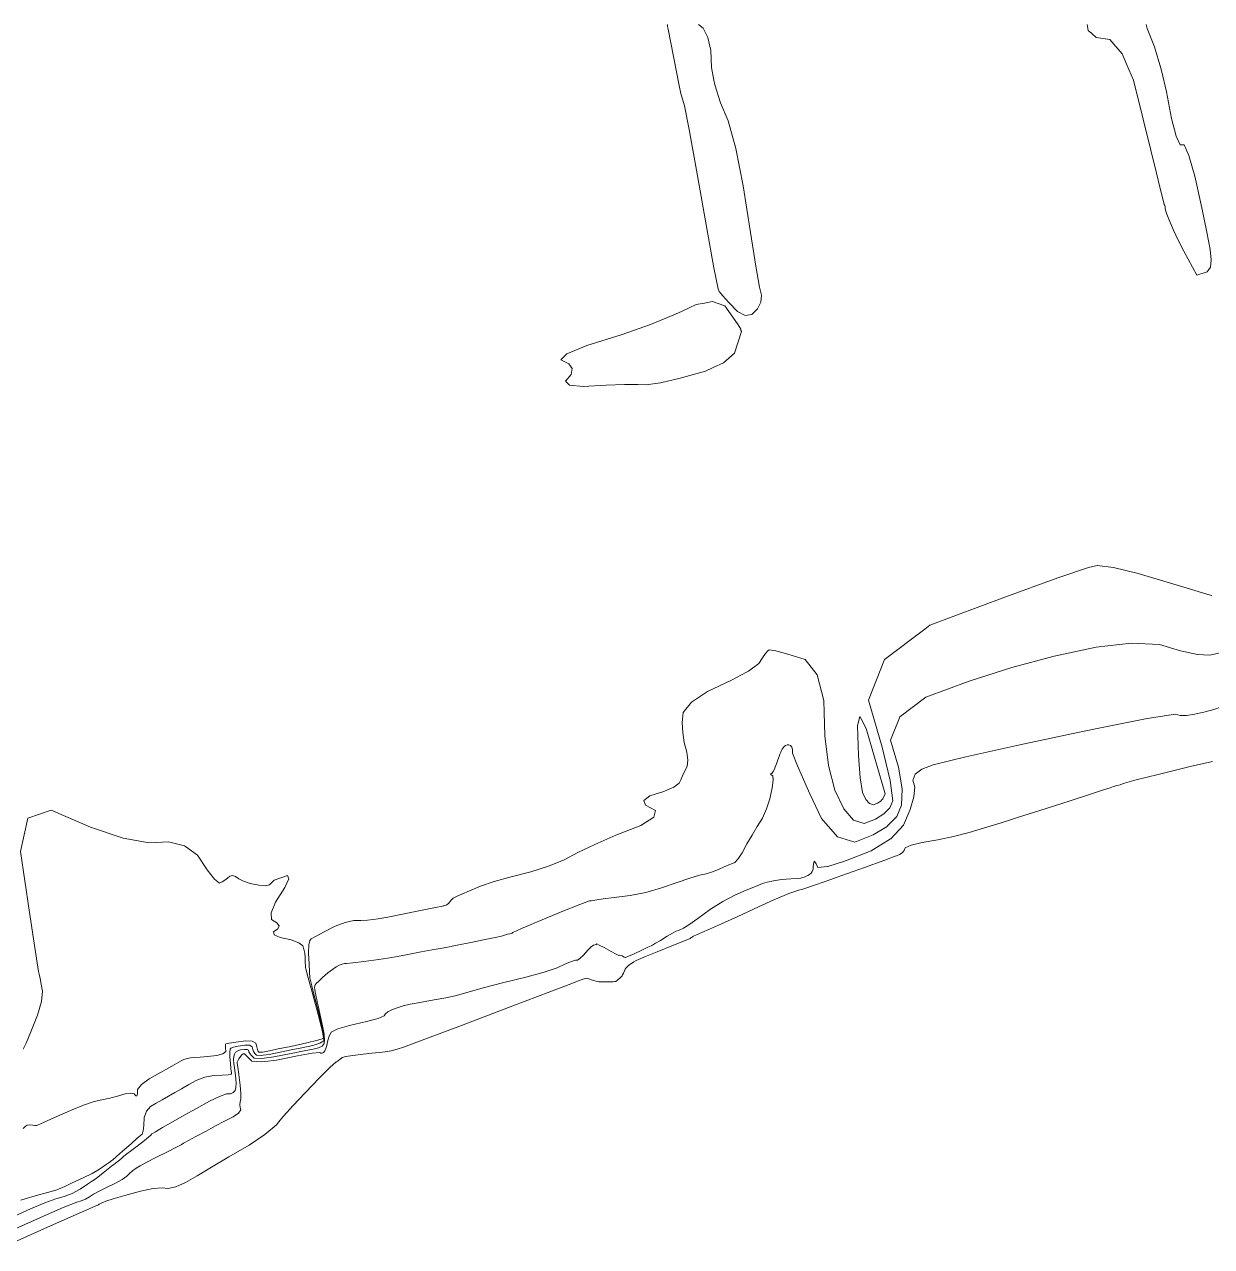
# Model space of a CAD drawing. Header units: inches. Extents: x 1337389 to 1347141, y 407035 to 414577.
# Drawn here: x 1341051 to 1342189, y 413403 to 414575 of the extents above; entities that cross this region are included whole.
import ezdxf

# ---------------------------------------------------------------- set-up
doc = ezdxf.new("R2010")
doc.units = ezdxf.units.IN
doc.header["$MEASUREMENT"] = 0
doc.layers.add('Topo', color=7, linetype='Continuous', lineweight=15, true_color=0x459900)

msp = doc.modelspace()

# ---------------------------------------------------------------- linework, layer by layer
at = {"layer": 'Topo'}
for p, q in [((1341667.618, 414573.382, 730), (1341667.5393, 414574.6392, 730)), ((1341678.9062, 414516.144, 730), (1341668.1689, 414570.2691, 730)), ((1341680.4319, 414508.4509, 730), (1341678.9062, 414516.144, 730)), ((1341139.7439, 413483.93, 725), (1341136.5671, 413481.4091, 725))]:
    msp.add_line(p, q, dxfattribs=at)
for points, elevation in [([(1341697.4983, 414574.6519), (1341701.7711, 414571.1568), (1341706.3412, 414562.259), (1341709.0849, 414549.692), (1341710.006, 414533.457), (1341712.2429, 414521.4811)], 730), ([(1342074.696, 414566.0578), (1342071.2059, 414569.1618), (1342070.1308, 414574.8097)], 730), ([(1342126.6551, 414574.8337), (1342127.806, 414571.014), (1342130.3681, 414564.3969)], 730), ([(1341668.1689, 414570.2691), (1341667.6493, 414572.8879), (1341667.618, 414573.382)], 730), ([(1342110.08, 414531.6838), (1342103.8111, 414546.7409), (1342091.9613, 414560.4351), (1342078.8669, 414562.348), (1342074.696, 414566.0578)], 730), ([(1342130.3681, 414564.3969), (1342134.693, 414553.2259), (1342140.8589, 414532.9059), (1342141.3791, 414530.7219)], 730), ([(1342175.2361, 414334.3131), (1342162.8119, 414357.3769), (1342157.431, 414367.9789), (1342152.8809, 414377.652), (1342149.16, 414386.394), (1342146.611, 414392.7761), (1342145.235, 414396.798), (1342145.029, 414398.4591), (1342144.7701, 414399.894), (1342144.457, 414401.104), (1342144.0891, 414402.0881), (1342142.669, 414407.5981), (1342140.1961, 414417.6328), (1342136.67, 414432.1939), (1342131.198, 414454.3191), (1342123.7801, 414484.01), (1342114.4169, 414521.2661), (1342110.08, 414531.6838)], 730), ([(1342141.3791, 414530.7219), (1342146.3019, 414510.0531), (1342151.0248, 414484.668), (1342155.391, 414467.75), (1342159.401, 414459.3), (1342163.0559, 414459.318), (1342167.7361, 414449.284), (1342173.441, 414429.1979), (1342180.171, 414399.059), (1342185.0391, 414375.6799), (1342188.045, 414359.0591), (1342189.187, 414349.1959), (1342188.2719, 414342.0641), (1342185.299, 414337.6599), (1342175.2361, 414334.3131)], 730), ([(1341712.2429, 414521.4811), (1341713.1149, 414516.8129), (1341718.4111, 414499.758), (1341725.8959, 414482.2949), (1341733.19, 414455.7359), (1341740.2938, 414420.0821), (1341747.2069, 414375.3341), (1341752.418, 414342.96), (1341755.9271, 414322.9611), (1341757.7351, 414315.337), (1341757.0991, 414308.4079), (1341754.017, 414302.1741), (1341748.492, 414296.6351), (1341742.067, 414295.7648), (1341734.744, 414299.5629), (1341726.5229, 414308.0301), (1341720.695, 414314.4491), (1341717.2601, 414318.8208), (1341716.2181, 414321.1462), (1341712.2501, 414341.2819), (1341705.3562, 414379.2291), (1341695.5351, 414434.988), (1341688.3998, 414474.1269), (1341683.953, 414496.6481), (1341680.4319, 414508.4509)], 730), ([(1341681.7191, 414299.8979), (1341695.1832, 414306.33), (1341703.2372, 414307.7029)], 730), ([(1341703.2372, 414307.7029), (1341710.8909, 414309.007), (1341722.58, 414304.9371), (1341730.249, 414294.1191), (1341735.3558, 414286.7271), (1341737.8979, 414282.7619), (1341737.8769, 414282.222), (1341737.943, 414281.7069), (1341738.0959, 414281.217), (1341738.5759, 414280.2851)], 730), ([(1341629.6771, 414229.5999), (1341626.285, 414229.571), (1341608.7969, 414228.8401), (1341586.644, 414227.4889), (1341573.6682, 414228.762), (1341569.868, 414232.662), (1341575.2461, 414239.1882), (1341576.296, 414244.772), (1341573.0199, 414249.414), (1341565.417, 414253.1142), (1341571.2279, 414258.9889), (1341590.453, 414267.037), (1341623.0918, 414277.2589), (1341651.4261, 414287.2161), (1341675.4571, 414296.9059), (1341681.7191, 414299.8979)], 730), ([(1341738.5759, 414280.2851), (1341731.862, 414259.628), (1341721.505, 414250.4491), (1341711.417, 414245.7819)], 730), ([(1341711.417, 414245.7819), (1341704.1479, 414242.4192), (1341679.7911, 414235.5391), (1341660.8321, 414231.1231), (1341647.2719, 414229.1701), (1341639.1108, 414229.681), (1341629.6771, 414229.5999)], 730), ([(1341914.4011, 413994.897), (1341919.327, 413998.6112), (1341991.3271, 414025.527), (1342042.0491, 414044.0491), (1342071.4939, 414054.1769), (1342079.6601, 414055.9111), (1342095.4932, 414053.9581), (1342118.9929, 414048.3189), (1342150.1589, 414038.9931), (1342172.4659, 414032.3072), (1342185.9141, 414028.2621), (1342189.6378, 414027.122)], 730), ([(1341875.7481, 413818.395), (1341880.8109, 413823.736), (1341883.6258, 413830.3321), (1341881.1571, 413849.704), (1341873.4039, 413881.851), (1341860.366, 413926.7729), (1341875.6732, 413965.6931), (1341914.4011, 413994.897)], 730), ([(1342207.1989, 413977.7519), (1342205.804, 413976.4631), (1342201.197, 413973.9109), (1342195.126, 413971.7109), (1342187.594, 413969.8652), (1342175.802, 413970.66), (1342159.7519, 413974.097), (1342139.4419, 413980.1739), (1342112.463, 413981.3721), (1342078.8149, 413977.69), (1342038.4971, 413969.1292), (1341997.8399, 413958.2709), (1341956.843, 413945.1151), (1341915.508, 413929.6629), (1341890.4461, 413910.764), (1341890.0711, 413909.8112)], 725), ([(1341743.321, 413953.6822), (1341745.3508, 413954.7839), (1341755.341, 413961.9641), (1341758.912, 413967.4191), (1341761.7449, 413971.4399), (1341763.838, 413974.029), (1341765.193, 413975.1862), (1341771.639, 413974.2021), (1341783.177, 413971.0771), (1341799.808, 413965.8128), (1341811.2509, 413950.9931), (1341817.5061, 413926.619), (1341817.8711, 413915.0298)], 730), ([(1341667.1339, 413840.642), (1341673.6041, 413843.3682), (1341679.0021, 413847.097), (1341680.3521, 413850.577), (1341682.0421, 413854.404), (1341684.0719, 413858.5789), (1341686.442, 413863.1022), (1341687.1701, 413869.2321), (1341686.2579, 413876.9681), (1341683.7051, 413886.3123), (1341682.2401, 413895.758), (1341681.8639, 413905.306), (1341682.5769, 413914.9559), (1341690.6612, 413924.935), (1341706.1161, 413935.2411), (1341728.9431, 413945.8762), (1341743.321, 413953.6822)], 730), ([(1342055.102, 413894.614), (1342077.9699, 413899.47), (1342127.752, 413909.2893), (1342154.847, 413913.539), (1342159.2552, 413912.2201), (1342165.452, 413912.1389), (1342173.438, 413913.2971), (1342183.213, 413915.6919), (1342191.668, 413918.042), (1342198.8029, 413920.3451), (1342204.618, 413922.6018), (1342208.696, 413923.9829), (1342211.0359, 413924.4898), (1342211.639, 413924.1221), (1342213.1121, 413924.753), (1342215.457, 413926.3819), (1342218.6718, 413929.0102), (1342225.8161, 413933.689), (1342236.8901, 413940.419), (1342245.8182, 413945.644)], 720), ([(1341817.8711, 413915.0298), (1341818.574, 413892.689), (1341822.1288, 413864.0208), (1341828.1689, 413840.6131), (1341836.696, 413822.467), (1341846.0219, 413811.7941), (1341856.1469, 413808.594), (1341867.0709, 413812.867), (1341875.2919, 413817.9141), (1341875.7481, 413818.395)], 730), ([(1341872.7302, 413830.6239), (1341872.1459, 413830.0079), (1341869.1147, 413828.1482), (1341865.089, 413826.5732), (1341861.3571, 413827.752), (1341857.9189, 413831.687), (1341854.7761, 413838.375), (1341852.3789, 413852.4049), (1341850.729, 413873.7751), (1341849.8251, 413902.4849), (1341852.2601, 413911.161), (1341853.421, 413908.877)], 735), ([(1341853.421, 413908.877), (1341858.0328, 413899.802), (1341876.2561, 413837.017)], 735), ([(1341890.0711, 413909.8112), (1341881.6571, 413888.42), (1341889.143, 413862.6301), (1341892.6021, 413841.8501), (1341892.035, 413826.0789), (1341887.4409, 413815.3179), (1341878.7661, 413806.1649)], 725), ([(1341903.2809, 413850.9119), (1341905.2179, 413855.836), (1341911.688, 413860.7149), (1341922.359, 413864.704), (1341953.6299, 413872.493), (1342005.4999, 413884.0821), (1342055.102, 413894.614)], 720), ([(1341804.2681, 413837.0949), (1341801.5629, 413842.851), (1341792.2519, 413863.7439), (1341787.5431, 413875.9269), (1341787.433, 413879.3991), (1341786.7929, 413881.893), (1341785.6219, 413883.4101), (1341783.9199, 413883.9489), (1341782.35, 413883.9358), (1341780.9119, 413883.3719), (1341779.606, 413882.2571), (1341778.513, 413881.1071), (1341777.633, 413879.9221), (1341776.9658, 413878.7029), (1341776.2619, 413877.104), (1341775.5199, 413875.1258), (1341774.74, 413872.7689), (1341773.6389, 413869.7001), (1341772.2181, 413865.9197), (1341771.0201, 413862.833)], 725), ([(1341771.0201, 413862.833), (1341770.475, 413861.4281), (1341768.961, 413858.3231), (1341767.6742, 413856.604), (1341766.614, 413856.272), (1341766.4431, 413855.7769), (1341766.8181, 413855.4321)], 725), ([(1341885.938, 413777.104), (1341887.171, 413777.5541), (1341890.2981, 413778.776), (1341892.7519, 413780.461), (1341894.534, 413782.609), (1341895.6428, 413785.2199), (1341901.4139, 413787.8129), (1341911.847, 413790.3881), (1341926.9409, 413792.944), (1341941.9571, 413796.1261), (1341956.8929, 413799.9331), (1341971.7499, 413804.3659), (1341982.6711, 413807.655), (1341989.6561, 413809.8011), (1341992.7039, 413810.8041), (1342004.4029, 413814.5619), (1342024.7529, 413821.0761), (1342053.7549, 413830.3459), (1342074.141, 413836.8931), (1342085.912, 413840.715), (1342089.068, 413841.8129), (1342092.2739, 413842.8741), (1342095.529, 413843.8981), (1342098.835, 413844.8849), (1342101.652, 413845.7921), (1342103.9821, 413846.619), (1342105.823, 413847.366), (1342117.2537, 413850.3942), (1342138.2759, 413855.7029), (1342168.8871, 413863.2931), (1342190.1901, 413867.984)], 715), ([(1341766.8181, 413855.4321), (1341767.1591, 413855.117), (1341768.7639, 413854.2938), (1341769.0849, 413850.22), (1341768.1228, 413842.896), (1341765.877, 413832.3209), (1341762.7131, 413822.5771), (1341758.631, 413813.6639), (1341753.6309, 413805.581), (1341748.7191, 413797.348), (1341743.8931, 413788.966), (1341739.1549, 413780.4341), (1341735.25, 413774.4848), (1341732.1759, 413771.1179), (1341729.934, 413770.3331), (1341726.5989, 413768.9453), (1341722.168, 413766.9539), (1341716.6442, 413764.359), (1341710.8318, 413762.1459), (1341704.7308, 413760.3151), (1341698.343, 413758.8651), (1341689.078, 413756.1151), (1341676.9348, 413752.0629), (1341661.9142, 413746.7111), (1341646.8648, 413742.5153), (1341631.789, 413739.4762), (1341616.6861, 413737.593), (1341606.0369, 413736.206), (1341599.8432, 413735.3152), (1341598.1051, 413734.919), (1341596.3409, 413734.6259), (1341594.5531, 413734.435), (1341592.7401, 413734.3458), (1341583.627, 413731.004), (1341567.213, 413724.408), (1341543.4989, 413714.559), (1341527.52, 413707.7989), (1341519.2771, 413704.126), (1341518.77, 413703.5429), (1341517.7851, 413703.0399), (1341516.322, 413702.617), (1341514.3821, 413702.2751), (1341512.4091, 413701.8322), (1341510.4052, 413701.2881), (1341508.3689, 413700.643), (1341502.4582, 413699.27), (1341492.673, 413697.168), (1341479.0139, 413694.337), (1341466.001, 413691.7721), (1341453.6361, 413689.473), (1341441.917, 413687.439), (1341431.3668, 413685.5147), (1341421.985, 413683.7009), (1341413.7709, 413681.9969), (1341403.4371, 413680.1909), (1341390.9839, 413678.2829), (1341376.412, 413676.2731), (1341366.0419, 413674.9281), (1341359.8769, 413674.25), (1341357.9151, 413674.236), (1341355.6051, 413673.716), (1341352.9469, 413672.689), (1341349.941, 413671.1551), (1341346.2689, 413668.6661), (1341341.9311, 413665.2221), (1341336.9259, 413660.8239), (1341333.235, 413657.454), (1341330.9052, 413655.1569)], 725), ([(1341881.7839, 413793.936), (1341894.0721, 413806.9001), (1341900.4429, 413821.8259), (1341904.0461, 413833.9959), (1341904.8818, 413843.4101), (1341902.9491, 413850.0681), (1341903.2809, 413850.9119)], 720), ([(1341323.5201, 413683.93), (1341323.496, 413684.5401), (1341323.7088, 413692.0811), (1341324.5619, 413696.507), (1341326.0539, 413697.8191), (1341330.6251, 413700.518), (1341338.275, 413704.6061), (1341349.0039, 413710.083), (1341358.4909, 413713.75), (1341366.7358, 413715.6069), (1341373.738, 413715.6541), (1341379.973, 413715.9012), (1341385.4379, 413716.3492), (1341390.135, 413716.997), (1341399.519, 413718.7261), (1341413.59, 413721.536), (1341432.3489, 413725.4272), (1341445.0859, 413728.062), (1341451.801, 413729.4389), (1341452.4959, 413729.5598), (1341453.306, 413729.712), (1341454.2331, 413729.8962), (1341455.2751, 413730.1118), (1341456.3919, 413730.7601), (1341457.5831, 413731.8399), (1341458.8491, 413733.3521), (1341460.0309, 413734.6919), (1341461.1279, 413735.8609), (1341462.142, 413736.859), (1341463.291, 413737.702), (1341464.575, 413738.3919), (1341465.995, 413738.9269), (1341470.424, 413740.7741), (1341477.8618, 413743.9341), (1341488.3079, 413748.4069), (1341501.5811, 413752.9251), (1341517.6809, 413757.488), (1341536.607, 413762.0971), (1341553.56, 413767.502), (1341568.542, 413773.7021), (1341581.5518, 413780.6979), (1341598.126, 413788.5421), (1341618.2651, 413797.233), (1341641.9699, 413806.7721), (1341654.6051, 413814.7559), (1341656.173, 413821.1849), (1341646.6711, 413826.0599), (1341644.835, 413830.7188), (1341650.6639, 413835.162), (1341664.158, 413839.3891), (1341667.1339, 413840.642)], 730), ([(1341878.7661, 413806.1649), (1341878.439, 413805.8199), (1341865.027, 413797.5861), (1341847.2059, 413790.615), (1341830.688, 413795.836), (1341815.474, 413813.2479), (1341804.2681, 413837.0949)], 725), ([(1341876.2561, 413837.017), (1341874.18, 413832.154), (1341872.7302, 413830.6239)], 735), ([(1341049.7129, 413592.2659), (1341052.5471, 413597.7699), (1341057.1341, 413608.633), (1341063.4739, 413624.8539), (1341067.243, 413637.9099), (1341068.4411, 413647.801), (1341067.068, 413654.5279), (1341065.9689, 413659.931), (1341065.145, 413664.0092), (1341064.594, 413666.7629), (1341061.4358, 413687.279), (1341055.67, 413725.5561), (1341047.296, 413781.594), (1341054.292, 413813.5359), (1341076.6559, 413821.383), (1341114.389, 413805.133), (1341145.718, 413794.6459), (1341170.641, 413789.9209), (1341189.1599, 413790.959), (1341204.582, 413787.0098), (1341205.3319, 413786.4659)], 735), ([(1341821.3671, 413767.4059), (1341838.2641, 413772.6358), (1341862.9819, 413782.3049), (1341881.5849, 413793.7261), (1341881.7839, 413793.936)], 720), ([(1341205.3319, 413786.4659), (1341216.909, 413778.074), (1341226.1409, 413764.152), (1341233.1739, 413755.28), (1341238.009, 413751.459), (1341240.645, 413752.688), (1341243.198, 413754.2128), (1341245.6681, 413756.035), (1341248.0541, 413758.1532), (1341250.6519, 413758.7601), (1341253.462, 413757.8569), (1341256.4851, 413755.443), (1341261.1899, 413753.2099), (1341267.5789, 413751.158), (1341275.6501, 413749.287), (1341281.77, 413748.7961), (1341285.94, 413749.687), (1341290.3769, 413754.23)], 735), ([(1341343.6489, 413605.5039), (1341343.7089, 413605.6598), (1341345.207, 413608.5029), (1341351.5819, 413611.6049), (1341362.8339, 413614.9649), (1341378.9639, 413618.5841), (1341390.06, 413621.6282), (1341396.1229, 413624.0979), (1341397.152, 413625.9939), (1341399.533, 413627.922), (1341403.266, 413629.882), (1341408.351, 413631.8758), (1341414.2779, 413633.668), (1341421.048, 413635.26), (1341428.659, 413636.6509), (1341436.876, 413638.1239), (1341445.699, 413639.6788), (1341455.1291, 413641.3159), (1341463.9309, 413643.2171), (1341472.1071, 413645.382), (1341479.655, 413647.8131), (1341492.127, 413651.249), (1341509.5239, 413655.6929), (1341531.844, 413661.1429), (1341549.3422, 413665.985), (1341562.0201, 413670.2172), (1341569.8769, 413673.841), (1341575.6949, 413676.2541), (1341579.4739, 413677.4539), (1341581.2149, 413677.4419), (1341583.753, 413679.0189), (1341587.0889, 413682.1852), (1341591.222, 413686.939), (1341594.446, 413690.1858), (1341596.7601, 413691.9249), (1341598.164, 413692.1559), (1341599.155, 413692.4211), (1341599.7329, 413692.719), (1341599.8981, 413693.0511), (1341602.258, 413691.9931), (1341606.813, 413689.5431), (1341613.5628, 413685.703), (1341618.3411, 413683.206), (1341621.1479, 413682.0531), (1341621.9839, 413682.243), (1341622.9509, 413682.1118), (1341624.0499, 413681.66), (1341625.2801, 413680.8869), (1341626.262, 413680.37), (1341626.996, 413680.1109), (1341627.4822, 413680.108), (1341630.342, 413681.2951), (1341635.5758, 413683.672), (1341643.1838, 413687.2391), (1341648.675, 413689.809), (1341652.05, 413691.3809), (1341653.308, 413691.9561), (1341656.2949, 413693.6538), (1341661.0119, 413696.4771), (1341667.458, 413700.4231), (1341672.489, 413703.3289), (1341676.105, 413705.1959), (1341678.3061, 413706.0231), (1341680.2028, 413706.7759), (1341681.795, 413707.4549), (1341683.0831, 413708.06), (1341688.0261, 413711.4049), (1341696.6239, 413717.4901), (1341708.8781, 413726.3149), (1341720.733, 413733.7708), (1341732.1909, 413739.8601), (1341743.2499, 413744.5799), (1341752.1119, 413748.249), (1341758.7789, 413750.866), (1341763.2499, 413752.431), (1341769.2811, 413753.709), (1341776.8719, 413754.7009), (1341786.0239, 413755.406), (1341792.29, 413755.9203), (1341795.669, 413756.2441), (1341796.163, 413756.3769), (1341797.134, 413756.697), (1341798.584, 413757.2032), (1341800.511, 413757.8951), (1341802.2999, 413758.7383), (1341803.951, 413759.731), (1341805.4651, 413760.8749), (1341806.5529, 413762.511), (1341807.2169, 413764.6381), (1341807.455, 413767.257), (1341807.7131, 413769.41), (1341807.989, 413771.097), (1341808.283, 413772.3171), (1341809.0322, 413771.957), (1341810.2343, 413770.0148), (1341811.89, 413766.4911), (1341821.2328, 413767.365), (1341821.3671, 413767.4059)], 720), ([(1341824.4149, 413754.948), (1341829.346, 413756.686), (1341856.6951, 413766.5089), (1341875.9699, 413773.465), (1341885.938, 413777.104)], 715), ([(1341290.3769, 413754.23), (1341303.3072, 413758.752), (1341304.6342, 413755.6351), (1341300.8231, 413747.141), (1341291.874, 413733.2688), (1341287.6091, 413723.0171), (1341288.0299, 413716.385), (1341293.1351, 413713.3741), (1341295.1319, 413710.406), (1341294.0211, 413707.4822), (1341289.8019, 413704.6031), (1341290.026, 413703.7338)], 735), ([(1341350.1671, 413580.108), (1341352.2319, 413581.395), (1341353.8759, 413582.5231), (1341355.006, 413583.4359), (1341355.6239, 413584.1341), (1341359.2991, 413585.0101), (1341366.031, 413586.065), (1341375.82, 413587.299), (1341384.2161, 413588.303), (1341391.2179, 413589.0762), (1341396.8268, 413589.6201), (1341402.591, 413590.653), (1341408.512, 413592.1739), (1341414.5869, 413594.1851), (1341435.102, 413601.7929), (1341470.057, 413614.9991), (1341519.4508, 413633.8017), (1341554.7191, 413647.2099), (1341575.862, 413655.2229), (1341582.878, 413657.8411), (1341587.725, 413659.502), (1341590.4033, 413660.206), (1341590.911, 413659.9542), (1341592.3459, 413659.465), (1341594.7079, 413658.7401), (1341597.9971, 413657.7802), (1341600.3991, 413657.1309), (1341601.9142, 413656.794), (1341602.5432, 413656.7699), (1341603.689, 413656.7578), (1341605.3529, 413656.76), (1341607.5351, 413656.774), (1341609.1331, 413656.7851), (1341610.148, 413656.792), (1341610.5779, 413656.795), (1341611.638, 413656.8019), (1341613.3278, 413656.813), (1341615.647, 413656.828), (1341617.2958, 413656.9151), (1341618.2731, 413657.0731), (1341618.58, 413657.302), (1341619.3129, 413657.923), (1341620.47, 413658.9369), (1341622.0531, 413660.3429), (1341623.1831, 413661.411), (1341623.86, 413662.1408), (1341624.0839, 413662.533), (1341624.5891, 413663.504), (1341625.3749, 413665.0541), (1341626.442, 413667.184), (1341627.2361, 413668.7689), (1341627.756, 413669.8101), (1341628.003, 413670.307), (1341628.9631, 413671.219), (1341630.6361, 413672.549), (1341633.0219, 413674.294), (1341635.3769, 413675.8162), (1341637.7011, 413677.1139), (1341639.992, 413678.1889), (1341646.7089, 413680.9951), (1341657.8511, 413685.5331), (1341673.418, 413691.802), (1341683.9898, 413696.1001), (1341689.567, 413698.427), (1341690.1491, 413698.7828), (1341690.837, 413699.2369), (1341691.6318, 413699.789), (1341692.5339, 413700.438), (1341695.5521, 413701.903), (1341700.6861, 413704.183), (1341707.9362, 413707.2769), (1341719.4029, 413712.388), (1341735.0888, 413719.5139), (1341754.9918, 413728.656), (1341769.7999, 413735.3609), (1341779.5148, 413739.6279), (1341784.1349, 413741.4591), (1341788.6861, 413743.0771), (1341793.1688, 413744.4809), (1341797.582, 413745.6721), (1341809.641, 413749.741), (1341824.4149, 413754.948)], 715), ([(1341290.026, 413703.7338), (1341290.5011, 413701.887), (1341296.1191, 413699.334), (1341306.6549, 413696.9451), (1341313.9891, 413694.2471), (1341318.1221, 413691.2401), (1341319.0541, 413687.9242), (1341319.7361, 413684.1861), (1341320.169, 413680.027), (1341320.352, 413675.4448), (1341320.513, 413672.1791), (1341320.6511, 413670.2289), (1341320.766, 413669.5951), (1341322.5149, 413662.928), (1341325.899, 413650.2282), (1341330.917, 413631.495), (1341334.4671, 413618.0499), (1341336.5509, 413609.893), (1341337.1678, 413607.024), (1341337.543, 413604.8191), (1341337.6761, 413603.276), (1341337.5658, 413602.3961), (1341332.302, 413600.701), (1341321.8841, 413598.19), (1341306.3119, 413594.8641), (1341294.3611, 413592.3321), (1341286.0301, 413590.5939), (1341281.3209, 413589.65), (1341279.2691, 413589.4008)], 735), ([(1341280.0299, 413586.4529), (1341285.7711, 413587.1499), (1341296.328, 413589.2651), (1341306.7898, 413591.407), (1341317.1578, 413593.5752), (1341327.4329, 413595.77), (1341334.367, 413597.9119), (1341337.9609, 413600.0019), (1341338.2159, 413602.0399), (1341337.9089, 413605.6129), (1341337.0408, 413610.7229), (1341335.6119, 413617.3679), (1341333.7228, 413625.292), (1341331.3751, 413634.4941), (1341328.568, 413644.974), (1341326.54, 413652.8239), (1341325.291, 413658.0451), (1341324.82, 413660.636), (1341324.3641, 413665.9161), (1341323.9228, 413673.8841), (1341323.5201, 413683.93)], 730), ([(1341330.9052, 413655.1569), (1341330.8579, 413655.11), (1341329.794, 413653.7929), (1341329.2971, 413651.7449), (1341329.3671, 413648.9661), (1341330.004, 413645.456), (1341330.6281, 413642.3741), (1341331.2379, 413639.7201), (1341331.8342, 413637.493), (1341332.9789, 413632.5339), (1341334.6718, 413624.844), (1341336.914, 413614.4209), (1341338.275, 413606.408), (1341338.7571, 413600.8031), (1341338.3571, 413597.6081), (1341336.4318, 413595.1242), (1341332.981, 413593.35), (1341328.0051, 413592.2869), (1341319.2189, 413590.4821), (1341306.625, 413587.9369), (1341290.2211, 413584.65), (1341280.79, 413583.5051)], 725), ([(1341281.5669, 413580.4809), (1341292.7099, 413581.757), (1341312.9978, 413585.8221), (1341326.868, 413588.2631), (1341334.3209, 413589.08), (1341335.3542, 413588.273), (1341336.4909, 413588.2299), (1341337.7301, 413588.949), (1341339.072, 413590.4329), (1341340.167, 413592.633), (1341341.0129, 413595.5501), (1341341.612, 413599.184), (1341342.51, 413602.554), (1341343.6489, 413605.5039)], 720), ([(1341280.79, 413583.5051), (1341278.4629, 413583.2219), (1341271.35, 413583.6509), (1341268.8809, 413585.938), (1341267.1401, 413587.9369), (1341266.1278, 413589.648), (1341265.845, 413591.0702), (1341264.4511, 413591.841), (1341261.9462, 413591.962), (1341258.3319, 413591.4331), (1341255.53, 413590.498), (1341253.5419, 413589.1583), (1341252.3672, 413587.4121), (1341251.6959, 413585.062), (1341251.5299, 413582.1059), (1341251.869, 413578.545), (1341252.3379, 413574.3082), (1341252.937, 413569.394), (1341253.6661, 413563.8051), (1341253.9252, 413559.1201), (1341253.714, 413555.3399), (1341253.034, 413552.4661), (1341251.3139, 413550.4848), (1341248.5539, 413549.3979), (1341244.7539, 413549.204), (1341238.0579, 413546.809), (1341228.4632, 413542.211), (1341215.9721, 413535.4112), (1341204.311, 413528.9351), (1341193.48, 413522.784), (1341183.479, 413516.9571), (1341176.717, 413513.019), (1341173.1951, 413510.971), (1341172.9119, 413510.812), (1341172.7182, 413510.5801), (1341172.612, 413510.276), (1341172.596, 413509.8978), (1341169.9031, 413507.62), (1341164.532, 413503.4413), (1341156.4851, 413497.3631), (1341151.5001, 413493.5259)], 725), ([(1341279.2691, 413589.4008), (1341277.9451, 413589.24), (1341275.903, 413589.3642), (1341275.1941, 413590.0199), (1341274.4791, 413591.675), (1341273.757, 413594.3279), (1341273.0281, 413597.98), (1341269.449, 413599.9609), (1341263.0191, 413600.271), (1341253.7379, 413598.9108), (1341247.455, 413597.8611), (1341244.169, 413597.122), (1341243.8788, 413596.6921), (1341243.7849, 413595.3699), (1341243.8861, 413593.156), (1341244.181, 413590.05), (1341241.407, 413587.6849), (1341235.5619, 413586.063), (1341226.6471, 413585.1838), (1341219.4611, 413584.5339), (1341214.004, 413584.1141), (1341210.2761, 413583.924), (1341206.9279, 413583.3279), (1341203.9601, 413582.3259), (1341201.3718, 413580.917), (1341198.9561, 413579.5759), (1341196.712, 413578.3011), (1341194.6399, 413577.094), (1341189.6041, 413574.237), (1341181.602, 413569.731), (1341170.636, 413563.5739), (1341163.2671, 413558.1349), (1341159.496, 413553.4129), (1341159.3229, 413549.409), (1341158.7309, 413547.397), (1341157.878, 413547.3782)], 735), ([(1341164.876, 413513.7051), (1341165.4999, 413519.025), (1341165.825, 413526.53), (1341167.9163, 413532.5859), (1341171.7739, 413537.1931), (1341177.398, 413540.3509), (1341183.16, 413543.628), (1341189.06, 413547.0251), (1341195.0961, 413550.5419), (1341201.6331, 413554.255), (1341208.672, 413558.1641), (1341216.212, 413562.268), (1341224.0692, 413565.1491), (1341232.2439, 413566.8049), (1341240.736, 413567.237), (1341246.4351, 413567.685), (1341249.3419, 413568.1489), (1341249.455, 413568.6289), (1341249.4909, 413569.2599), (1341249.4468, 413570.042), (1341249.3261, 413570.9748), (1341249.0429, 413573.715), (1341248.6, 413578.2608), (1341247.9949, 413584.613), (1341247.8361, 413589.2099), (1341248.1229, 413592.052), (1341248.8551, 413593.1401), (1341251.4933, 413594.179), (1341256.0353, 413595.1721), (1341262.4829, 413596.117), (1341266.9499, 413595.9011), (1341269.4369, 413594.5251), (1341269.9431, 413591.9883), (1341270.8102, 413589.8059), (1341272.0379, 413587.9789), (1341273.6264, 413586.5069), (1341278.2038, 413586.2309), (1341280.0299, 413586.4529)], 730), ([(1341036.246, 413417.3369), (1341066.5449, 413430.8661), (1341088.156, 413440.274), (1341101.0793, 413445.5621), (1341105.3131, 413446.7291), (1341109.4049, 413448.3591), (1341113.3541, 413450.4512), (1341117.1599, 413453.0051), (1341122.58, 413456.0439), (1341129.614, 413459.5693), (1341138.262, 413463.5781), (1341144.835, 413467.1431), (1341149.334, 413470.264), (1341151.758, 413472.9419), (1341154.685, 413475.52), (1341158.113, 413478.0001), (1341162.044, 413480.3811), (1341168.342, 413483.7969), (1341177.0072, 413488.2491), (1341188.0389, 413493.7371), (1341196.1449, 413497.833), (1341201.324, 413500.5369), (1341203.576, 413501.8489), (1341208.2939, 413504.474), (1341215.476, 413508.4131), (1341225.1221, 413513.6648), (1341234.283, 413518.5561), (1341242.9581, 413523.088), (1341251.146, 413527.26), (1341256.3678, 413530.858), (1341258.6231, 413533.881), (1341257.911, 413536.33), (1341257.6598, 413538.9108), (1341257.8729, 413541.6259), (1341258.5469, 413544.474), (1341258.5511, 413549.7881), (1341257.8849, 413557.5679), (1341256.5482, 413567.814), (1341255.6328, 413574.9009), (1341255.1381, 413578.83), (1341255.0651, 413579.599), (1341255.556, 413580.914), (1341256.6101, 413582.7721), (1341258.229, 413585.1759), (1341259.5679, 413586.8158), (1341260.6289, 413587.693), (1341261.41, 413587.808), (1341261.951, 413587.782), (1341262.253, 413587.6149), (1341262.3139, 413587.307), (1341263.471, 413586.0681), (1341265.7239, 413583.897), (1341269.0728, 413580.7951), (1341278.0679, 413580.0811), (1341281.5669, 413580.4809)], 720), ([(1341296.1061, 413523.9121), (1341299.4029, 413527.9092), (1341308.551, 413538.1081), (1341320.084, 413550.308), (1341334.0009, 413564.5081), (1341343.998, 413574.422), (1341350.0749, 413580.0512), (1341350.1671, 413580.108)], 715), ([(1341157.878, 413547.3782), (1341157.7213, 413547.375), (1341156.2931, 413549.3447), (1341152.8908, 413549.9679), (1341147.5159, 413549.2452), (1341140.168, 413547.1751), (1341132.772, 413545.263), (1341125.327, 413543.5089), (1341117.834, 413541.9129), (1341107.743, 413538.5561), (1341095.056, 413533.4388), (1341079.7708, 413526.5609), (1341069.2701, 413521.8658), (1341063.552, 413519.353), (1341062.616, 413519.024), (1341061.0691, 413518.9459), (1341058.908, 413519.12), (1341056.1349, 413519.545), (1341053.686, 413519.171), (1341051.5609, 413517.9969), (1341049.7599, 413516.0229)], 735), ([(1341031.8169, 413402.8589), (1341076.129, 413422.6441), (1341105.8352, 413435.8802), (1341120.9338, 413442.5651), (1341121.4259, 413442.701), (1341121.902, 413442.8909), (1341122.3621, 413443.1341), (1341122.804, 413443.431), (1341124.0771, 413444.0822), (1341126.1781, 413445.0868), (1341129.1101, 413446.446), (1341136.1119, 413448.7159), (1341147.186, 413451.8959), (1341162.3308, 413455.9871), (1341174.2889, 413458.4329), (1341183.0609, 413459.2351), (1341188.6459, 413458.3909), (1341196.0919, 413460.033), (1341205.3991, 413464.1598), (1341216.566, 413470.7729), (1341230.4707, 413478.9731), (1341247.114, 413488.761), (1341266.4949, 413500.1362), (1341281.6698, 413510.4522), (1341292.6401, 413519.7102), (1341296.1061, 413523.9121)], 715), ([(1341047.3779, 413447.309), (1341052.799, 413449.0631), (1341061.3681, 413451.5549), (1341073.0859, 413454.7859), (1341081.087, 413457.0669), (1341085.3708, 413458.397), (1341085.9379, 413458.778), (1341089.77, 413460.611), (1341096.8661, 413463.8969), (1341107.228, 413468.6351), (1341115.9209, 413473.0238), (1341122.946, 413477.0631), (1341128.3039, 413480.753), (1341132.2289, 413483.4889), (1341134.7221, 413485.2719), (1341135.7829, 413486.103), (1341139.234, 413489.082), (1341145.0739, 413494.212), (1341153.3051, 413501.4912), (1341159.1959, 413506.649), (1341162.7491, 413509.6859), (1341163.9622, 413510.6029), (1341164.876, 413513.7051)], 730), ([(1341144.659, 413487.9431), (1341144.444, 413487.7519), (1341140.478, 413484.5129), (1341139.7439, 413483.93)], 725), ([(1341151.5001, 413493.5259), (1341150.4551, 413492.7219), (1341146.4409, 413489.5179), (1341144.659, 413487.9431)], 725), ([(1341136.5671, 413481.4091), (1341134.5423, 413479.801), (1341126.637, 413473.617), (1341121.364, 413469.4901), (1341118.7073, 413467.4058), (1341116.2981, 413465.788), (1341111.516, 413462.5802), (1341104.3461, 413457.768), (1341096.907, 413453.828), (1341089.1991, 413450.758), (1341081.2229, 413448.5592), (1341070.477, 413444.669), (1341056.9611, 413439.088), (1341040.675, 413431.8161), (1341027.519, 413427.0639), (1341017.494, 413424.8301)], 725)]:
    msp.add_lwpolyline(points, dxfattribs=dict(at, elevation=elevation))

doc.saveas('drawing.dxf')
